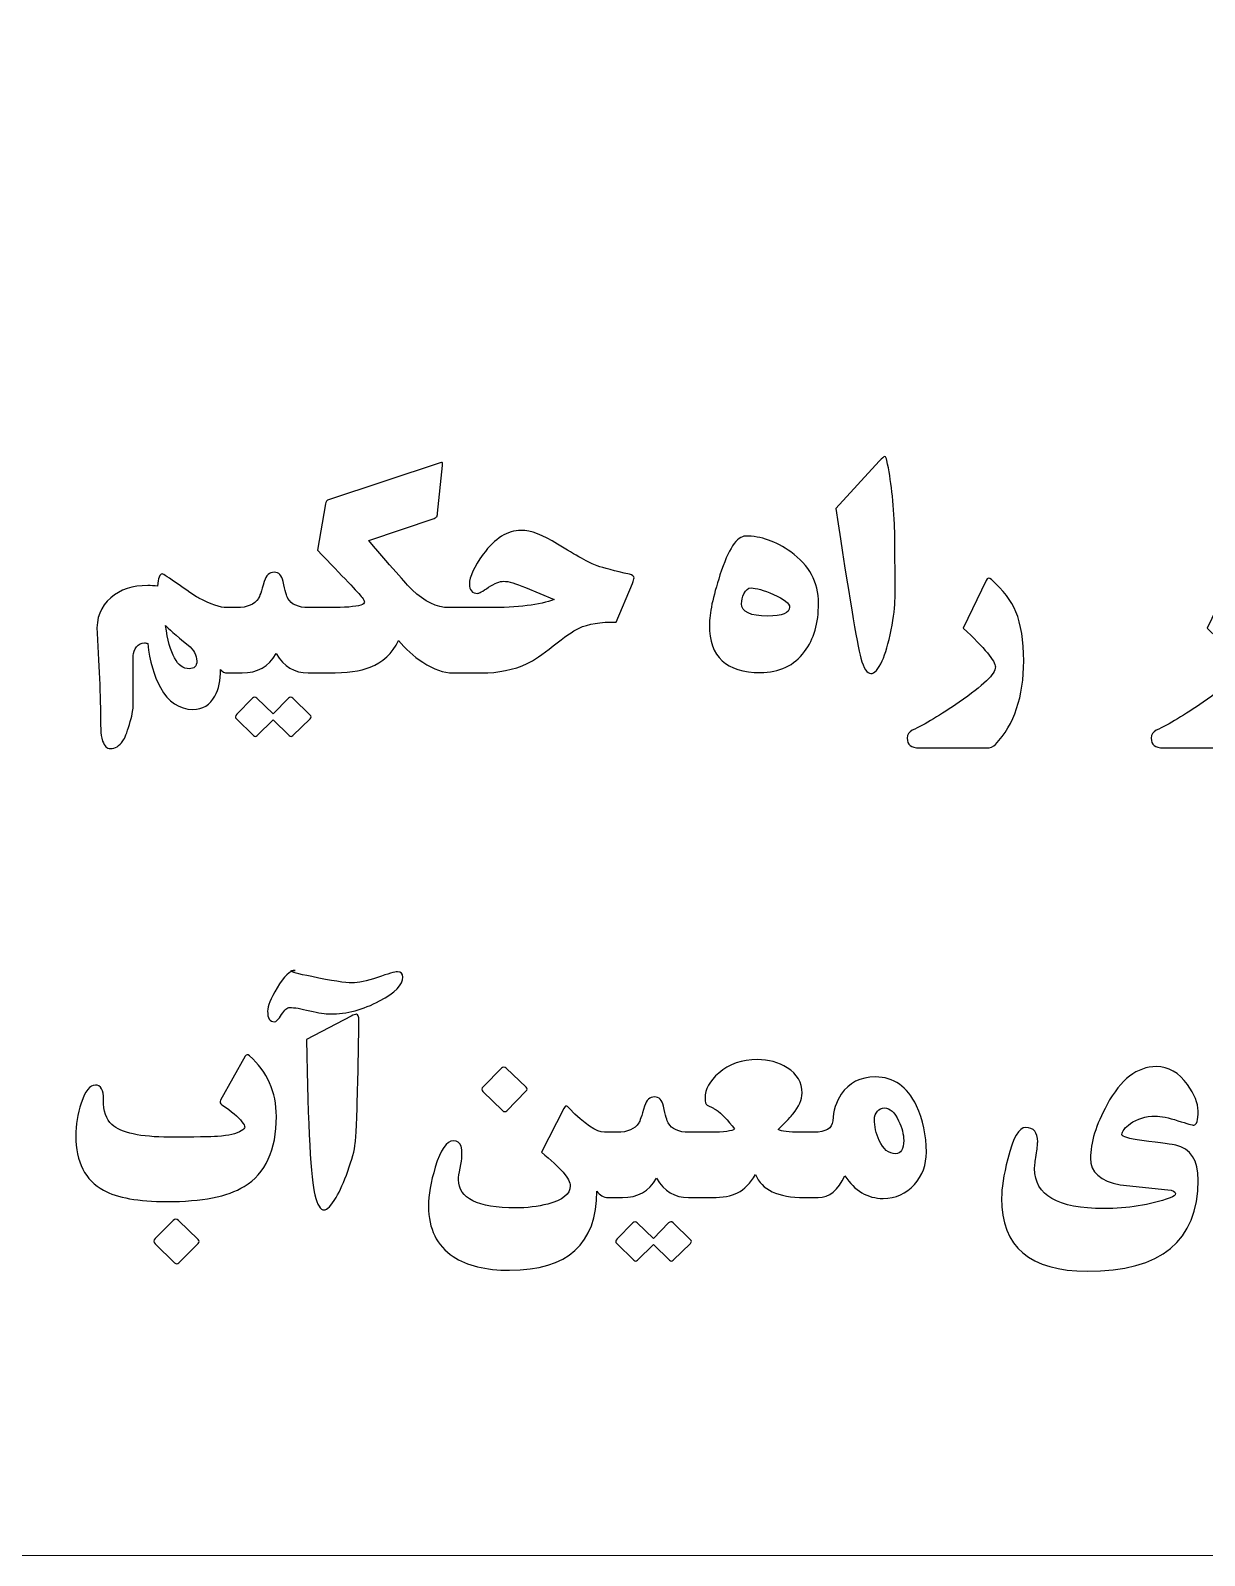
# Model space of a CAD drawing. Header units: millimetres. Extents: x -20 to 20, y -19.5 to 20.5.
# Drawn here: x -5.05 to 1.86, y -19.53 to -10.55 of the extents above; entities that cross this region are included whole.
import ezdxf

# ---------------------------------------------------------------- set-up
doc = ezdxf.new("R2010")
doc.units = ezdxf.units.MM
doc.header["$MEASUREMENT"] = 0
doc.layers.add('Layer 1', color=7, linetype='Continuous')

msp = doc.modelspace()

# ---------------------------------------------------------------- linework, layer by layer
at = {"layer": 'Layer 1', "color": 250, "lineweight": 18}
msp.add_open_spline([(17.0177, 20.4697), (17.0177, 20.4697), (-16.9823, 20.4697), (-16.9823, 20.4697), (-18.6346, 20.4697), (-19.9823, 19.122), (-19.9823, 17.4697), (-19.9823, 17.4697), (-19.9823, -16.5303), (-19.9823, -16.5303), (-19.9823, -18.1826), (-18.6346, -19.5303), (-16.9823, -19.5303), (-16.9823, -19.5303), (17.0177, -19.5303), (17.0177, -19.5303), (18.67, -19.5303), (20.0177, -18.1826), (20.0177, -16.5303), (20.0177, -16.5303), (20.0177, 17.4697), (20.0177, 17.4697), (20.0177, 19.122), (18.67, 20.4697), (17.0177, 20.4697)], degree=3, knots=[0, 0, 0, 0, 0.125, 0.125, 0.125, 0.25, 0.25, 0.25, 0.375, 0.375, 0.375, 0.5, 0.5, 0.5, 0.625, 0.625, 0.625, 0.75, 0.75, 0.75, 0.875, 0.875, 0.875, 1, 1, 1, 1], dxfattribs=at)
at = {"layer": 'Layer 1', "color": 250}
for points, knots in [([(-1.5093, -13.8059), (-1.5093, -13.8059), (-1.606, -14.0338), (-1.606, -14.0338), (-1.6973, -14.0323), (-1.77, -14.0443), (-1.8236, -14.0694), (-1.8603, -14.087), (-1.9108, -14.1219), (-1.9753, -14.1738), (-2.0395, -14.2257), (-2.0907, -14.2606), (-2.1284, -14.2782), (-2.2089, -14.3149), (-2.2981, -14.3333), (-2.3965, -14.3333), (-2.3965, -14.3333), (-2.5005, -14.3333), (-2.5005, -14.3333), (-2.5005, -14.3333), (-2.5514, -14.3333), (-2.5514, -14.3333), (-2.5514, -14.3333), (-2.5664, -14.3333), (-2.5664, -14.3333), (-2.6204, -14.3333), (-2.6793, -14.3121), (-2.7435, -14.2701), (-2.7989, -14.2342), (-2.8465, -14.1915), (-2.886, -14.1417), (-2.9234, -14.2186), (-2.9792, -14.2712), (-3.0536, -14.3001), (-3.1108, -14.3224), (-3.1919, -14.3333), (-3.297, -14.3333), (-3.297, -14.3333), (-3.352, -14.3333), (-3.352, -14.3333), (-3.352, -14.3333), (-3.4029, -14.3333), (-3.4029, -14.3333), (-3.4029, -14.3333), (-3.4173, -14.3333), (-3.4173, -14.3333), (-3.4984, -14.3333), (-3.5616, -14.2952), (-3.606, -14.2197), (-3.6501, -14.2952), (-3.7172, -14.3333), (-3.8071, -14.3333), (-3.8071, -14.3333), (-3.89, -14.3332), (-3.89, -14.3332), (-3.9111, -14.333), (-3.9253, -14.3263), (-3.9333, -14.3124), (-3.9333, -14.3759), (-3.9446, -14.4284), (-3.9671, -14.4697), (-3.9954, -14.5216), (-4.0387, -14.5477), (-4.0973, -14.5477), (-4.1767, -14.5477), (-4.2402, -14.505), (-4.2882, -14.4196), (-4.3266, -14.3512), (-4.351, -14.2651), (-4.3619, -14.1603), (-4.3686, -14.1575), (-4.3753, -14.1561), (-4.3824, -14.1561), (-4.4003, -14.1561), (-4.4159, -14.1642), (-4.4286, -14.1801), (-4.4416, -14.196), (-4.4483, -14.2129), (-4.4483, -14.2316), (-4.4483, -14.2316), (-4.4483, -14.5325), (-4.4483, -14.5325), (-4.4483, -14.5519), (-4.4557, -14.5868), (-4.4702, -14.6366), (-4.485, -14.6863), (-4.4977, -14.7188), (-4.5083, -14.7339), (-4.5298, -14.7639), (-4.5545, -14.7791), (-4.5827, -14.7791), (-4.6021, -14.7791), (-4.6173, -14.7643), (-4.6279, -14.735), (-4.6356, -14.7128), (-4.6395, -14.6902), (-4.6395, -14.6673), (-4.6395, -14.5029), (-4.6469, -14.3138), (-4.661, -14.0993), (-4.6667, -14.0108), (-4.6395, -13.9409), (-4.5796, -13.8901), (-4.5249, -13.8428), (-4.4522, -13.8188), (-4.3619, -13.8188), (-4.3432, -13.8188), (-4.3241, -13.8203), (-4.3051, -13.8224), (-4.3023, -13.7744), (-4.2931, -13.7504), (-4.2772, -13.7504), (-4.2726, -13.7504), (-4.2391, -13.7719), (-4.177, -13.8153), (-4.11, -13.8619), (-4.0719, -13.888), (-4.0627, -13.8926), (-3.9911, -13.93), (-3.9357, -13.9487), (-3.8973, -13.9487), (-3.8973, -13.9487), (-3.8387, -13.9488), (-3.8387, -13.9488), (-3.7761, -13.9488), (-3.7341, -13.9305), (-3.7105, -13.8941), (-3.7048, -13.8857), (-3.6935, -13.8528), (-3.6766, -13.795), (-3.6656, -13.7583), (-3.6462, -13.7403), (-3.618, -13.7403), (-3.5909, -13.7403), (-3.5736, -13.7583), (-3.5655, -13.795), (-3.5531, -13.8504), (-3.5439, -13.8832), (-3.5376, -13.8941), (-3.5161, -13.9305), (-3.4759, -13.9488), (-3.4173, -13.9488), (-3.4173, -13.9488), (-3.4029, -13.9488), (-3.4029, -13.9488), (-3.4029, -13.9488), (-3.352, -13.9488), (-3.352, -13.9488), (-3.352, -13.9488), (-3.2928, -13.9488), (-3.2928, -13.9488), (-3.2028, -13.9488), (-3.1411, -13.9438), (-3.1079, -13.9343), (-3.0938, -13.9301), (-3.0868, -13.9241), (-3.0868, -13.9153), (-3.0868, -13.9093), (-3.0917, -13.9001), (-3.1012, -13.8884), (-3.1238, -13.8606), (-3.211, -13.7681), (-3.363, -13.6112), (-3.363, -13.6112), (-3.3164, -13.3381), (-3.3164, -13.3381), (-3.3143, -13.3251), (-3.308, -13.3169), (-3.2977, -13.3134), (-3.2977, -13.3134), (-2.6419, -13.0965), (-2.6419, -13.0965), (-2.6359, -13.094), (-2.6317, -13.0933), (-2.6292, -13.0936), (-2.6271, -13.0943), (-2.6264, -13.1007), (-2.6275, -13.1123), (-2.6275, -13.1123), (-2.6564, -13.3924), (-2.6564, -13.3924), (-2.6574, -13.403), (-2.6585, -13.4097), (-2.6596, -13.4122), (-2.662, -13.4157), (-2.668, -13.4196), (-2.6772, -13.4231), (-2.6772, -13.4231), (-3.0621, -13.554), (-3.0621, -13.554), (-2.9104, -13.73), (-2.825, -13.8267), (-2.8063, -13.844), (-2.7329, -13.9142), (-2.6606, -13.9488), (-2.5894, -13.9488), (-2.5894, -13.9488), (-2.5514, -13.9487), (-2.5514, -13.9487), (-2.5514, -13.9487), (-2.3574, -13.9487), (-2.3574, -13.9487), (-2.1827, -13.9487), (-2.0536, -13.9325), (-1.9704, -13.9011), (-1.9704, -13.9011), (-2.1387, -13.8302), (-2.1387, -13.8302), (-2.1969, -13.8059), (-2.2395, -13.7935), (-2.2667, -13.7935), (-2.2903, -13.7935), (-2.3203, -13.8055), (-2.356, -13.8291), (-2.3919, -13.8531), (-2.4135, -13.8648), (-2.4209, -13.8648), (-2.453, -13.8648), (-2.4692, -13.8461), (-2.4692, -13.809), (-2.4692, -13.7678), (-2.442, -13.7095), (-2.3877, -13.6344), (-2.32, -13.5406), (-2.2455, -13.4936), (-2.1641, -13.4936), (-2.1073, -13.4936), (-2.036, -13.5205), (-1.9506, -13.5744), (-1.8409, -13.6432), (-1.7636, -13.6859), (-1.7178, -13.7025), (-1.6793, -13.7159), (-1.6155, -13.7325), (-1.5262, -13.7526), (-1.5089, -13.7561), (-1.5001, -13.7635), (-1.5001, -13.7734), (-1.5001, -13.7805), (-1.5029, -13.791), (-1.5093, -13.8059)], [0, 0, 0, 0, 0.0125, 0.0125, 0.0125, 0.025, 0.025, 0.025, 0.0375, 0.0375, 0.0375, 0.05, 0.05, 0.05, 0.0625, 0.0625, 0.0625, 0.075, 0.075, 0.075, 0.0875, 0.0875, 0.0875, 0.1, 0.1, 0.1, 0.1125, 0.1125, 0.1125, 0.125, 0.125, 0.125, 0.1375, 0.1375, 0.1375, 0.15, 0.15, 0.15, 0.1625, 0.1625, 0.1625, 0.175, 0.175, 0.175, 0.1875, 0.1875, 0.1875, 0.2, 0.2, 0.2, 0.2125, 0.2125, 0.2125, 0.225, 0.225, 0.225, 0.2375, 0.2375, 0.2375, 0.25, 0.25, 0.25, 0.2625, 0.2625, 0.2625, 0.275, 0.275, 0.275, 0.2875, 0.2875, 0.2875, 0.3, 0.3, 0.3, 0.3125, 0.3125, 0.3125, 0.325, 0.325, 0.325, 0.3375, 0.3375, 0.3375, 0.35, 0.35, 0.35, 0.3625, 0.3625, 0.3625, 0.375, 0.375, 0.375, 0.3875, 0.3875, 0.3875, 0.4, 0.4, 0.4, 0.4125, 0.4125, 0.4125, 0.425, 0.425, 0.425, 0.4375, 0.4375, 0.4375, 0.45, 0.45, 0.45, 0.4625, 0.4625, 0.4625, 0.475, 0.475, 0.475, 0.4875, 0.4875, 0.4875, 0.5, 0.5, 0.5, 0.5125, 0.5125, 0.5125, 0.525, 0.525, 0.525, 0.5375, 0.5375, 0.5375, 0.55, 0.55, 0.55, 0.5625, 0.5625, 0.5625, 0.575, 0.575, 0.575, 0.5875, 0.5875, 0.5875, 0.6, 0.6, 0.6, 0.6125, 0.6125, 0.6125, 0.625, 0.625, 0.625, 0.6375, 0.6375, 0.6375, 0.65, 0.65, 0.65, 0.6625, 0.6625, 0.6625, 0.675, 0.675, 0.675, 0.6875, 0.6875, 0.6875, 0.7, 0.7, 0.7, 0.7125, 0.7125, 0.7125, 0.725, 0.725, 0.725, 0.7375, 0.7375, 0.7375, 0.75, 0.75, 0.75, 0.7625, 0.7625, 0.7625, 0.775, 0.775, 0.775, 0.7875, 0.7875, 0.7875, 0.8, 0.8, 0.8, 0.8125, 0.8125, 0.8125, 0.825, 0.825, 0.825, 0.8375, 0.8375, 0.8375, 0.85, 0.85, 0.85, 0.8625, 0.8625, 0.8625, 0.875, 0.875, 0.875, 0.8875, 0.8875, 0.8875, 0.9, 0.9, 0.9, 0.9125, 0.9125, 0.9125, 0.925, 0.925, 0.925, 0.9375, 0.9375, 0.9375, 0.95, 0.95, 0.95, 0.9625, 0.9625, 0.9625, 0.975, 0.975, 0.975, 0.9875, 0.9875, 0.9875, 1, 1, 1, 1]), ([(0.0362, -13.8909), (0.0362, -13.941), (0.0284, -14.0035), (0.0132, -14.08), (-0.0027, -14.1605), (-0.0203, -14.2211), (-0.0393, -14.2621), (-0.063, -14.3118), (-0.0852, -14.3369), (-0.1064, -14.3369), (-0.1289, -14.3369), (-0.1483, -14.3065), (-0.1646, -14.2462), (-0.1879, -14.1608), (-0.2369, -13.867), (-0.312, -13.3643), (-0.312, -13.3643), (-0.0563, -13.0856), (-0.0563, -13.0856), (-0.0404, -13.0679), (-0.0298, -13.0591), (-0.0242, -13.0591), (-0.0196, -13.0591), (-0.0154, -13.0669), (-0.0122, -13.0827), (0.0129, -13.1949), (0.028, -13.3293), (0.0337, -13.4853), (0.0354, -13.5325), (0.0362, -13.668), (0.0362, -13.8909)], [0, 0, 0, 0, 0.1, 0.1, 0.1, 0.2, 0.2, 0.2, 0.3, 0.3, 0.3, 0.4, 0.4, 0.4, 0.5, 0.5, 0.5, 0.6, 0.6, 0.6, 0.7, 0.7, 0.7, 0.8, 0.8, 0.8, 0.9, 0.9, 0.9, 1, 1, 1, 1]), ([(-0.4141, -13.9235), (-0.4141, -14.0399), (-0.4413, -14.1344), (-0.4959, -14.2078), (-0.5577, -14.29), (-0.6445, -14.3309), (-0.757, -14.3309), (-0.957, -14.3309), (-1.0569, -14.2378), (-1.0569, -14.0522), (-1.0569, -13.9842), (-1.036, -13.8857), (-0.9944, -13.7563), (-0.945, -13.6039), (-0.8949, -13.5273), (-0.8434, -13.5273), (-0.7535, -13.5273), (-0.6649, -13.5583), (-0.5774, -13.6208), (-0.4684, -13.698), (-0.4141, -13.7989), (-0.4141, -13.9235)], [0, 0, 0, 0, 0.142857, 0.142857, 0.142857, 0.285714, 0.285714, 0.285714, 0.428571, 0.428571, 0.428571, 0.571429, 0.571429, 0.571429, 0.714286, 0.714286, 0.714286, 0.857143, 0.857143, 0.857143, 1, 1, 1, 1]), ([(0.7937, -14.262), (0.7937, -14.4729), (0.738, -14.6366), (0.6272, -14.7544), (0.6145, -14.7682), (0.5972, -14.7746), (0.5757, -14.7746), (0.5757, -14.7746), (0.1781, -14.7746), (0.1781, -14.7746), (0.1316, -14.7746), (0.1079, -14.7551), (0.1079, -14.717), (0.1079, -14.6959), (0.1178, -14.6807), (0.1376, -14.6712), (0.2124, -14.6359), (0.3041, -14.5802), (0.4138, -14.505), (0.556, -14.408), (0.6272, -14.3389), (0.6272, -14.2979), (0.6272, -14.2637), (0.5637, -14.1875), (0.4367, -14.069), (0.4367, -14.069), (0.5722, -13.7892), (0.5722, -13.7892), (0.5803, -13.7734), (0.5905, -13.7716), (0.6036, -13.7836), (0.6724, -13.8453), (0.7207, -13.9088), (0.7475, -13.9734), (0.7779, -14.0461), (0.7937, -14.1424), (0.7937, -14.262)], [0, 0, 0, 0, 0.083333, 0.083333, 0.083333, 0.166667, 0.166667, 0.166667, 0.25, 0.25, 0.25, 0.333333, 0.333333, 0.333333, 0.416667, 0.416667, 0.416667, 0.5, 0.5, 0.5, 0.583333, 0.583333, 0.583333, 0.666667, 0.666667, 0.666667, 0.75, 0.75, 0.75, 0.833333, 0.833333, 0.833333, 0.916667, 0.916667, 0.916667, 1, 1, 1, 1]), ([(2.2297, -14.262), (2.2297, -14.4729), (2.1743, -14.6366), (2.0635, -14.7544), (2.0504, -14.7682), (2.0332, -14.7746), (2.012, -14.7746), (2.012, -14.7746), (1.6144, -14.7746), (1.6144, -14.7746), (1.5675, -14.7746), (1.5442, -14.7551), (1.5442, -14.717), (1.5442, -14.6959), (1.5541, -14.6807), (1.5738, -14.6712), (1.6486, -14.6359), (1.7404, -14.5802), (1.8501, -14.505), (1.9922, -14.408), (2.0635, -14.3389), (2.0635, -14.2979), (2.0635, -14.2637), (2, -14.1875), (1.8726, -14.069), (1.8726, -14.069), (2.0085, -13.7892), (2.0085, -13.7892), (2.0166, -13.7734), (2.0268, -13.7716), (2.0399, -13.7836), (2.1087, -13.8453), (2.1566, -13.9088), (2.1838, -13.9734), (2.2141, -14.0461), (2.2297, -14.1424), (2.2297, -14.262)], [0, 0, 0, 0, 0.083333, 0.083333, 0.083333, 0.166667, 0.166667, 0.166667, 0.25, 0.25, 0.25, 0.333333, 0.333333, 0.333333, 0.416667, 0.416667, 0.416667, 0.5, 0.5, 0.5, 0.583333, 0.583333, 0.583333, 0.666667, 0.666667, 0.666667, 0.75, 0.75, 0.75, 0.833333, 0.833333, 0.833333, 0.916667, 0.916667, 0.916667, 1, 1, 1, 1]), ([(-0.5841, -13.9461), (-0.5841, -13.9238), (-0.6162, -13.8984), (-0.6797, -13.8706), (-0.7383, -13.8452), (-0.782, -13.8328), (-0.8113, -13.8328), (-0.8283, -13.8328), (-0.8424, -13.8441), (-0.8537, -13.867), (-0.8628, -13.8864), (-0.8671, -13.9062), (-0.8671, -13.9256), (-0.8671, -13.9743), (-0.8159, -13.9986), (-0.714, -13.9986), (-0.6275, -13.9986), (-0.5841, -13.9813), (-0.5841, -13.9461)], [0, 0, 0, 0, 0.166667, 0.166667, 0.166667, 0.333333, 0.333333, 0.333333, 0.5, 0.5, 0.5, 0.666667, 0.666667, 0.666667, 0.833333, 0.833333, 0.833333, 1, 1, 1, 1]), ([(-4.0737, -14.2637), (-4.0737, -14.2288), (-4.091, -14.1974), (-4.1252, -14.1688), (-4.1993, -14.1088), (-4.2434, -14.0704), (-4.2575, -14.0545), (-4.2338, -14.2242), (-4.1876, -14.3088), (-4.1185, -14.3088), (-4.0885, -14.3088), (-4.0737, -14.2937), (-4.0737, -14.2637)], [0, 0, 0, 0, 0.25, 0.25, 0.25, 0.5, 0.5, 0.5, 0.75, 0.75, 0.75, 1, 1, 1, 1]), ([(-3.406, -14.5813), (-3.3982, -14.5877), (-3.3986, -14.5947), (-3.4071, -14.6029), (-3.4071, -14.6029), (-3.508, -14.702), (-3.508, -14.702), (-3.5154, -14.709), (-3.5228, -14.709), (-3.5298, -14.702), (-3.5298, -14.702), (-3.6247, -14.6096), (-3.6247, -14.6096), (-3.6247, -14.6096), (-3.7179, -14.702), (-3.7179, -14.702), (-3.7253, -14.709), (-3.7327, -14.709), (-3.7401, -14.702), (-3.7401, -14.702), (-3.8406, -14.6032), (-3.8406, -14.6032), (-3.8494, -14.5958), (-3.8484, -14.5866), (-3.8382, -14.5764), (-3.8382, -14.5764), (-3.7454, -14.4822), (-3.7454, -14.4822), (-3.7369, -14.4737), (-3.7284, -14.4741), (-3.72, -14.4826), (-3.72, -14.4826), (-3.6247, -14.5739), (-3.6247, -14.5739), (-3.6247, -14.5739), (-3.5348, -14.4826), (-3.5348, -14.4826), (-3.5263, -14.4734), (-3.5175, -14.4734), (-3.5083, -14.4819), (-3.5083, -14.4819), (-3.406, -14.5813), (-3.406, -14.5813)], [0, 0, 0, 0, 0.071429, 0.071429, 0.071429, 0.142857, 0.142857, 0.142857, 0.214286, 0.214286, 0.214286, 0.285714, 0.285714, 0.285714, 0.357143, 0.357143, 0.357143, 0.428571, 0.428571, 0.428571, 0.5, 0.5, 0.5, 0.571429, 0.571429, 0.571429, 0.642857, 0.642857, 0.642857, 0.714286, 0.714286, 0.714286, 0.785714, 0.785714, 0.785714, 0.857143, 0.857143, 0.857143, 0.928571, 0.928571, 0.928571, 1, 1, 1, 1]), ([(-2.8608, -16.1247), (-2.8608, -16.1688), (-2.9067, -16.2153), (-2.9981, -16.2647), (-3.0937, -16.3159), (-3.1903, -16.3416), (-3.2888, -16.3416), (-3.3159, -16.3416), (-3.3558, -16.3353), (-3.408, -16.3226), (-3.4609, -16.3099), (-3.5001, -16.3035), (-3.5258, -16.3035), (-3.541, -16.3035), (-3.5572, -16.3173), (-3.5742, -16.3455), (-3.5911, -16.3734), (-3.6056, -16.3875), (-3.6176, -16.3875), (-3.644, -16.3875), (-3.6571, -16.3667), (-3.6571, -16.3247), (-3.6571, -16.2965), (-3.6387, -16.251), (-3.6013, -16.1882), (-3.5608, -16.1194), (-3.5248, -16.0848), (-3.4948, -16.0848), (-3.5114, -16.0848), (-3.5202, -16.0862), (-3.5202, -16.0883), (-3.5202, -16.0943), (-3.4793, -16.1053), (-3.3971, -16.1215), (-3.2785, -16.1462), (-3.1995, -16.1585), (-3.1589, -16.1585), (-3.1237, -16.1585), (-3.0739, -16.1479), (-3.0101, -16.1261), (-2.9469, -16.1046), (-2.9078, -16.0936), (-2.8929, -16.0936), (-2.8718, -16.0936), (-2.8608, -16.1038), (-2.8608, -16.1247)], [0, 0, 0, 0, 0.066667, 0.066667, 0.066667, 0.133333, 0.133333, 0.133333, 0.2, 0.2, 0.2, 0.266667, 0.266667, 0.266667, 0.333333, 0.333333, 0.333333, 0.4, 0.4, 0.4, 0.466667, 0.466667, 0.466667, 0.533333, 0.533333, 0.533333, 0.6, 0.6, 0.6, 0.666667, 0.666667, 0.666667, 0.733333, 0.733333, 0.733333, 0.8, 0.8, 0.8, 0.866667, 0.866667, 0.866667, 0.933333, 0.933333, 0.933333, 1, 1, 1, 1]), ([(-3.1201, -16.3808), (-3.1201, -16.4683), (-3.1223, -16.5907), (-3.1261, -16.7484), (-3.1311, -16.9449), (-3.136, -17.0627), (-3.1406, -17.1015), (-3.1455, -17.1445), (-3.16, -17.1996), (-3.1847, -17.267), (-3.2076, -17.3312), (-3.2306, -17.3834), (-3.2542, -17.4225), (-3.2828, -17.4712), (-3.3061, -17.4956), (-3.3244, -17.4956), (-3.3452, -17.4956), (-3.3636, -17.4659), (-3.3791, -17.4067), (-3.4027, -17.3202), (-3.4189, -17.0154), (-3.4285, -16.4915), (-3.4285, -16.4915), (-3.1649, -16.3543), (-3.1649, -16.3543), (-3.1508, -16.3469), (-3.1406, -16.3434), (-3.1335, -16.3434), (-3.1247, -16.3434), (-3.1201, -16.3557), (-3.1201, -16.3808)], [0, 0, 0, 0, 0.1, 0.1, 0.1, 0.2, 0.2, 0.2, 0.3, 0.3, 0.3, 0.4, 0.4, 0.4, 0.5, 0.5, 0.5, 0.6, 0.6, 0.6, 0.7, 0.7, 0.7, 0.8, 0.8, 0.8, 0.9, 0.9, 0.9, 1, 1, 1, 1]), ([(-3.6052, -16.9453), (-3.6052, -17.1428), (-3.6687, -17.2797), (-3.795, -17.3573), (-3.892, -17.4166), (-4.0437, -17.4462), (-4.2494, -17.4462), (-4.4176, -17.4462), (-4.5422, -17.424), (-4.6229, -17.3795), (-4.7312, -17.3196), (-4.7856, -17.213), (-4.7856, -17.0596), (-4.7856, -16.995), (-4.775, -16.9304), (-4.7542, -16.8669), (-4.7309, -16.7953), (-4.7034, -16.7601), (-4.6709, -16.7601), (-4.6385, -16.7601), (-4.6222, -16.789), (-4.6229, -16.8465), (-4.6233, -16.9139), (-4.6071, -16.9625), (-4.5736, -16.9922), (-4.5178, -17.0419), (-4.4053, -17.0666), (-4.2363, -17.0666), (-4.0867, -17.0666), (-3.9915, -17.0652), (-3.9509, -17.0624), (-3.886, -17.0582), (-3.8394, -17.0472), (-3.8119, -17.0299), (-3.7985, -17.0218), (-3.7918, -17.0144), (-3.7918, -17.0074), (-3.7918, -17.0017), (-3.7971, -16.9911), (-3.8084, -16.976), (-3.8295, -16.9477), (-3.8684, -16.9146), (-3.9255, -16.8768), (-3.9368, -16.8694), (-3.9393, -16.8606), (-3.9333, -16.85), (-3.9333, -16.85), (-3.789, -16.5904), (-3.789, -16.5904), (-3.783, -16.5791), (-3.7745, -16.5784), (-3.7636, -16.5883), (-3.6581, -16.6817), (-3.6052, -16.801), (-3.6052, -16.9453)], [0, 0, 0, 0, 0.055556, 0.055556, 0.055556, 0.111111, 0.111111, 0.111111, 0.166667, 0.166667, 0.166667, 0.222222, 0.222222, 0.222222, 0.277778, 0.277778, 0.277778, 0.333333, 0.333333, 0.333333, 0.388889, 0.388889, 0.388889, 0.444444, 0.444444, 0.444444, 0.5, 0.5, 0.5, 0.555556, 0.555556, 0.555556, 0.611111, 0.611111, 0.611111, 0.666667, 0.666667, 0.666667, 0.722222, 0.722222, 0.722222, 0.777778, 0.777778, 0.777778, 0.833333, 0.833333, 0.833333, 0.888889, 0.888889, 0.888889, 0.944444, 0.944444, 0.944444, 1, 1, 1, 1]), ([(0.2207, -17.1554), (0.2207, -17.2295), (0.1971, -17.293), (0.1498, -17.3452), (0.1011, -17.4002), (0.0401, -17.4278), (-0.0333, -17.4278), (-0.1261, -17.4278), (-0.2012, -17.383), (-0.2594, -17.2937), (-0.2986, -17.3794), (-0.3505, -17.4225), (-0.4171, -17.4225), (-0.4171, -17.4225), (-0.4697, -17.4225), (-0.4697, -17.4225), (-0.4697, -17.4225), (-0.498, -17.4225), (-0.498, -17.4225), (-0.6532, -17.4225), (-0.7488, -17.3773), (-0.7851, -17.287), (-0.8151, -17.3382), (-0.8504, -17.3738), (-0.8909, -17.3943), (-0.9287, -17.4133), (-0.9784, -17.4225), (-1.0402, -17.4225), (-1.0402, -17.4225), (-1.1136, -17.4225), (-1.1136, -17.4225), (-1.1136, -17.4225), (-1.1788, -17.4226), (-1.1788, -17.4226), (-1.26, -17.4226), (-1.3231, -17.3845), (-1.3676, -17.309), (-1.4117, -17.3845), (-1.4787, -17.4226), (-1.5687, -17.4226), (-1.5687, -17.4226), (-1.6026, -17.4226), (-1.6026, -17.4226), (-1.6026, -17.4226), (-1.6514, -17.4226), (-1.6514, -17.4226), (-1.6807, -17.4221), (-1.7032, -17.4094), (-1.7193, -17.3841), (-1.7193, -17.6949), (-1.8904, -17.8505), (-2.2326, -17.8505), (-2.3734, -17.8505), (-2.4842, -17.8237), (-2.5649, -17.7697), (-2.6616, -17.7062), (-2.7096, -17.6071), (-2.7096, -17.4734), (-2.7096, -17.4078), (-2.6965, -17.3312), (-2.6701, -17.2437), (-2.6383, -17.1396), (-2.603, -17.0881), (-2.5639, -17.0881), (-2.5403, -17.0881), (-2.5251, -17.0984), (-2.518, -17.1192), (-2.5149, -17.1301), (-2.5131, -17.1502), (-2.5131, -17.1802), (-2.5131, -17.1947), (-2.5166, -17.2176), (-2.5233, -17.2487), (-2.53, -17.2793), (-2.5335, -17.3023), (-2.5335, -17.3174), (-2.5335, -17.4279), (-2.4214, -17.4836), (-2.197, -17.4836), (-2.1307, -17.4836), (-2.0675, -17.4758), (-2.0083, -17.4607), (-1.9197, -17.4381), (-1.8753, -17.4025), (-1.8753, -17.3538), (-1.8753, -17.3132), (-1.9321, -17.2472), (-2.0457, -17.1555), (-2.0457, -17.1555), (-1.9134, -16.898), (-1.9134, -16.898), (-1.9081, -16.8885), (-1.9038, -16.8835), (-1.9, -16.8835), (-1.8957, -16.8835), (-1.8894, -16.8885), (-1.8802, -16.898), (-1.791, -16.9911), (-1.7222, -17.038), (-1.6735, -17.038), (-1.6735, -17.038), (-1.6516, -17.038), (-1.6516, -17.038), (-1.6516, -17.038), (-1.6004, -17.038), (-1.6004, -17.038), (-1.5376, -17.038), (-1.4956, -17.0197), (-1.472, -16.9834), (-1.4664, -16.9749), (-1.4551, -16.9421), (-1.4381, -16.8842), (-1.4272, -16.8475), (-1.4078, -16.8296), (-1.3796, -16.8296), (-1.3524, -16.8296), (-1.3351, -16.8475), (-1.327, -16.8842), (-1.3147, -16.9396), (-1.3055, -16.9724), (-1.2991, -16.9834), (-1.2776, -17.0197), (-1.2374, -17.038), (-1.1788, -17.038), (-1.1788, -17.038), (-1.1647, -17.038), (-1.1647, -17.038), (-1.1647, -17.038), (-1.1136, -17.038), (-1.1136, -17.038), (-1.1136, -17.038), (-1.0518, -17.038), (-1.0518, -17.038), (-0.97, -17.038), (-0.9223, -17.0316), (-0.9086, -17.0182), (-0.9481, -16.9657), (-0.9844, -16.9283), (-1.0172, -16.9053), (-1.0211, -16.9032), (-1.0264, -16.9004), (-1.0331, -16.8969), (-1.0331, -16.8969), (-1.0687, -16.8782), (-1.0687, -16.8782), (-1.0779, -16.8736), (-1.0822, -16.8602), (-1.0822, -16.8376), (-1.0822, -16.7847), (-1.0557, -16.7356), (-1.0017, -16.6891), (-0.9407, -16.6362), (-0.8648, -16.6101), (-0.7738, -16.6101), (-0.7086, -16.6101), (-0.65, -16.6259), (-0.5985, -16.6584), (-0.5399, -16.6951), (-0.5107, -16.7448), (-0.5107, -16.808), (-0.5107, -16.8447), (-0.5286, -16.8859), (-0.5646, -16.9307), (-0.5738, -16.9424), (-0.6027, -16.9731), (-0.6511, -17.0225), (-0.6324, -17.033), (-0.5893, -17.038), (-0.5216, -17.038), (-0.5216, -17.038), (-0.4697, -17.0379), (-0.4697, -17.0379), (-0.4697, -17.0379), (-0.4418, -17.0379), (-0.4418, -17.0379), (-0.3706, -17.0379), (-0.3335, -17.0157), (-0.3307, -16.9709), (-0.3272, -16.9113), (-0.3106, -16.8591), (-0.2806, -16.8146), (-0.2354, -16.7465), (-0.1684, -16.7123), (-0.0792, -16.7123), (0.0281, -16.7123), (0.1089, -16.7691), (0.1625, -16.882), (0.2013, -16.9639), (0.2207, -17.0552), (0.2207, -17.1554)], [0, 0, 0, 0, 0.015873, 0.015873, 0.015873, 0.031746, 0.031746, 0.031746, 0.047619, 0.047619, 0.047619, 0.063492, 0.063492, 0.063492, 0.079365, 0.079365, 0.079365, 0.095238, 0.095238, 0.095238, 0.111111, 0.111111, 0.111111, 0.126984, 0.126984, 0.126984, 0.142857, 0.142857, 0.142857, 0.15873, 0.15873, 0.15873, 0.174603, 0.174603, 0.174603, 0.190476, 0.190476, 0.190476, 0.206349, 0.206349, 0.206349, 0.222222, 0.222222, 0.222222, 0.238095, 0.238095, 0.238095, 0.253968, 0.253968, 0.253968, 0.269841, 0.269841, 0.269841, 0.285714, 0.285714, 0.285714, 0.301587, 0.301587, 0.301587, 0.31746, 0.31746, 0.31746, 0.333333, 0.333333, 0.333333, 0.349206, 0.349206, 0.349206, 0.365079, 0.365079, 0.365079, 0.380952, 0.380952, 0.380952, 0.396825, 0.396825, 0.396825, 0.412698, 0.412698, 0.412698, 0.428571, 0.428571, 0.428571, 0.444444, 0.444444, 0.444444, 0.460317, 0.460317, 0.460317, 0.47619, 0.47619, 0.47619, 0.492063, 0.492063, 0.492063, 0.507937, 0.507937, 0.507937, 0.52381, 0.52381, 0.52381, 0.539683, 0.539683, 0.539683, 0.555556, 0.555556, 0.555556, 0.571429, 0.571429, 0.571429, 0.587302, 0.587302, 0.587302, 0.603175, 0.603175, 0.603175, 0.619048, 0.619048, 0.619048, 0.634921, 0.634921, 0.634921, 0.650794, 0.650794, 0.650794, 0.666667, 0.666667, 0.666667, 0.68254, 0.68254, 0.68254, 0.698413, 0.698413, 0.698413, 0.714286, 0.714286, 0.714286, 0.730159, 0.730159, 0.730159, 0.746032, 0.746032, 0.746032, 0.761905, 0.761905, 0.761905, 0.777778, 0.777778, 0.777778, 0.793651, 0.793651, 0.793651, 0.809524, 0.809524, 0.809524, 0.825397, 0.825397, 0.825397, 0.84127, 0.84127, 0.84127, 0.857143, 0.857143, 0.857143, 0.873016, 0.873016, 0.873016, 0.888889, 0.888889, 0.888889, 0.904762, 0.904762, 0.904762, 0.920635, 0.920635, 0.920635, 0.936508, 0.936508, 0.936508, 0.952381, 0.952381, 0.952381, 0.968254, 0.968254, 0.968254, 0.984127, 0.984127, 0.984127, 1, 1, 1, 1]), ([(-2.1353, -16.7728), (-2.1275, -16.7802), (-2.1279, -16.7879), (-2.1363, -16.796), (-2.1363, -16.796), (-2.2496, -16.911), (-2.2496, -16.911), (-2.2573, -16.9188), (-2.2658, -16.9185), (-2.2743, -16.9107), (-2.2743, -16.9107), (-2.3896, -16.7978), (-2.3896, -16.7978), (-2.3984, -16.7897), (-2.3977, -16.7802), (-2.3868, -16.7692), (-2.3868, -16.7692), (-2.2803, -16.6609), (-2.2803, -16.6609), (-2.2711, -16.6518), (-2.2619, -16.6518), (-2.2524, -16.6609), (-2.2524, -16.6609), (-2.1353, -16.7728), (-2.1353, -16.7728)], [0, 0, 0, 0, 0.125, 0.125, 0.125, 0.25, 0.25, 0.25, 0.375, 0.375, 0.375, 0.5, 0.5, 0.5, 0.625, 0.625, 0.625, 0.75, 0.75, 0.75, 0.875, 0.875, 0.875, 1, 1, 1, 1]), ([(1.8204, -17.3209), (1.8204, -17.6779), (1.6027, -17.8564), (1.1671, -17.8564), (0.8309, -17.8564), (0.6633, -17.7128), (0.6633, -17.426), (0.6633, -17.3685), (0.6753, -17.2909), (0.6993, -17.1939), (0.73, -17.0711), (0.7652, -17.0097), (0.8055, -17.0097), (0.8524, -17.0097), (0.8757, -17.0379), (0.8757, -17.0937), (0.8757, -17.1113), (0.8725, -17.1374), (0.8668, -17.1731), (0.8608, -17.2083), (0.8577, -17.2348), (0.8577, -17.2524), (0.8577, -17.4091), (0.9935, -17.4877), (1.2655, -17.4877), (1.4055, -17.4877), (1.5354, -17.4669), (1.6549, -17.4249), (1.6761, -17.4175), (1.6863, -17.4091), (1.6863, -17.3988), (1.6863, -17.3868), (1.6719, -17.3794), (1.6422, -17.3766), (1.6422, -17.3766), (1.3611, -17.348), (1.3611, -17.348), (1.2447, -17.3247), (1.1865, -17.2725), (1.1865, -17.1914), (1.1865, -17.1004), (1.2193, -16.9949), (1.2838, -16.875), (1.365, -16.7261), (1.4613, -16.6516), (1.5738, -16.6516), (1.6454, -16.6516), (1.7068, -16.6869), (1.7576, -16.7575), (1.7992, -16.815), (1.8204, -16.8668), (1.8204, -16.9127), (1.8204, -16.9684), (1.8116, -16.9963), (1.7943, -16.9963), (1.7872, -16.9963), (1.7562, -16.9875), (1.7012, -16.9699), (1.6461, -16.9519), (1.602, -16.943), (1.5685, -16.943), (1.5107, -16.943), (1.4613, -16.9579), (1.4214, -16.9871), (1.3882, -17.0108), (1.372, -17.0323), (1.372, -17.0513), (1.372, -17.0644), (1.4108, -17.076), (1.4884, -17.0863), (1.6063, -17.1014), (1.6729, -17.1106), (1.6881, -17.1141), (1.7763, -17.1335), (1.8204, -17.2023), (1.8204, -17.3209)], [0, 0, 0, 0, 0.04, 0.04, 0.04, 0.08, 0.08, 0.08, 0.12, 0.12, 0.12, 0.16, 0.16, 0.16, 0.2, 0.2, 0.2, 0.24, 0.24, 0.24, 0.28, 0.28, 0.28, 0.32, 0.32, 0.32, 0.36, 0.36, 0.36, 0.4, 0.4, 0.4, 0.44, 0.44, 0.44, 0.48, 0.48, 0.48, 0.52, 0.52, 0.52, 0.56, 0.56, 0.56, 0.6, 0.6, 0.6, 0.64, 0.64, 0.64, 0.68, 0.68, 0.68, 0.72, 0.72, 0.72, 0.76, 0.76, 0.76, 0.8, 0.8, 0.8, 0.84, 0.84, 0.84, 0.88, 0.88, 0.88, 0.92, 0.92, 0.92, 0.96, 0.96, 0.96, 1, 1, 1, 1]), ([(0.087, -17.087), (0.087, -17.0506), (0.0771, -17.0118), (0.0574, -16.9702), (0.0337, -16.9198), (0.0059, -16.8947), (-0.0255, -16.8947), (-0.0428, -16.8947), (-0.0569, -16.9014), (-0.0679, -16.9148), (-0.0795, -16.9279), (-0.0852, -16.9434), (-0.0852, -16.961), (-0.0852, -17.0037), (-0.0756, -17.0457), (-0.0569, -17.0863), (-0.0333, -17.1385), (-0.0012, -17.1642), (0.0394, -17.1642), (0.0711, -17.1642), (0.087, -17.1385), (0.087, -17.087)], [0, 0, 0, 0, 0.142857, 0.142857, 0.142857, 0.285714, 0.285714, 0.285714, 0.428571, 0.428571, 0.428571, 0.571429, 0.571429, 0.571429, 0.714286, 0.714286, 0.714286, 0.857143, 0.857143, 0.857143, 1, 1, 1, 1]), ([(-4.0656, -17.6692), (-4.0578, -17.6766), (-4.0578, -17.6843), (-4.0659, -17.6924), (-4.0659, -17.6924), (-4.1795, -17.8064), (-4.1795, -17.8064), (-4.1876, -17.8142), (-4.1957, -17.8142), (-4.2042, -17.8064), (-4.2042, -17.8064), (-4.3196, -17.6942), (-4.3196, -17.6942), (-4.3291, -17.685), (-4.3284, -17.6748), (-4.3178, -17.6639), (-4.3178, -17.6639), (-4.212, -17.5573), (-4.212, -17.5573), (-4.2024, -17.5475), (-4.1926, -17.5475), (-4.1823, -17.5573), (-4.1823, -17.5573), (-4.0656, -17.6692), (-4.0656, -17.6692)], [0, 0, 0, 0, 0.125, 0.125, 0.125, 0.25, 0.25, 0.25, 0.375, 0.375, 0.375, 0.5, 0.5, 0.5, 0.625, 0.625, 0.625, 0.75, 0.75, 0.75, 0.875, 0.875, 0.875, 1, 1, 1, 1]), ([(-1.1676, -17.6706), (-1.1598, -17.6769), (-1.1602, -17.684), (-1.1686, -17.6921), (-1.1686, -17.6921), (-1.2695, -17.7912), (-1.2695, -17.7912), (-1.2769, -17.7983), (-1.2843, -17.7983), (-1.2914, -17.7912), (-1.2914, -17.7912), (-1.3863, -17.6988), (-1.3863, -17.6988), (-1.3863, -17.6988), (-1.4794, -17.7912), (-1.4794, -17.7912), (-1.4868, -17.7983), (-1.4942, -17.7983), (-1.5016, -17.7912), (-1.5016, -17.7912), (-1.6022, -17.6924), (-1.6022, -17.6924), (-1.611, -17.685), (-1.6099, -17.6759), (-1.5997, -17.6656), (-1.5997, -17.6656), (-1.5069, -17.5714), (-1.5069, -17.5714), (-1.4985, -17.563), (-1.49, -17.5633), (-1.4815, -17.5718), (-1.4815, -17.5718), (-1.3863, -17.6632), (-1.3863, -17.6632), (-1.3863, -17.6632), (-1.2963, -17.5718), (-1.2963, -17.5718), (-1.2879, -17.5626), (-1.279, -17.5626), (-1.2699, -17.5711), (-1.2699, -17.5711), (-1.1676, -17.6706), (-1.1676, -17.6706)], [0, 0, 0, 0, 0.071429, 0.071429, 0.071429, 0.142857, 0.142857, 0.142857, 0.214286, 0.214286, 0.214286, 0.285714, 0.285714, 0.285714, 0.357143, 0.357143, 0.357143, 0.428571, 0.428571, 0.428571, 0.5, 0.5, 0.5, 0.571429, 0.571429, 0.571429, 0.642857, 0.642857, 0.642857, 0.714286, 0.714286, 0.714286, 0.785714, 0.785714, 0.785714, 0.857143, 0.857143, 0.857143, 0.928571, 0.928571, 0.928571, 1, 1, 1, 1])]:
    msp.add_open_spline(points, degree=3, knots=knots, dxfattribs=at)

doc.saveas('drawing.dxf')
